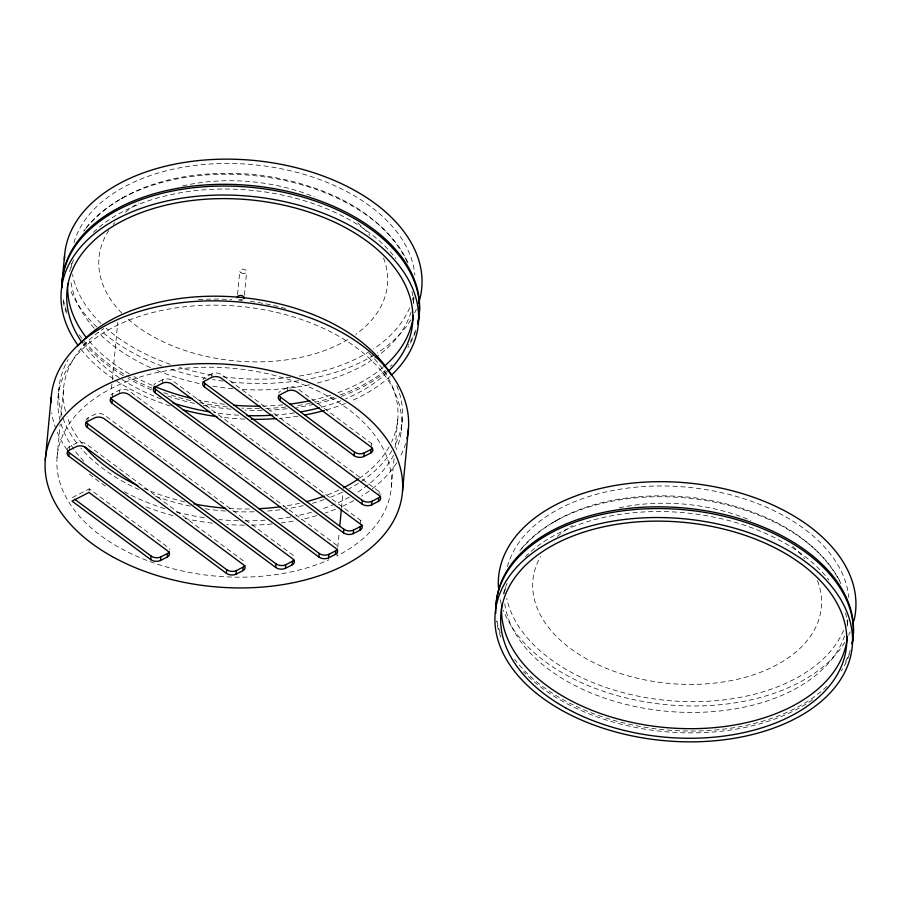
<?xml version="1.0" encoding="UTF-8"?>
<svg xmlns="http://www.w3.org/2000/svg" width="901" height="901" viewBox="0 0 901 901"><rect width="100%" height="100%" fill="white"/><g stroke="black" fill="none" stroke-linecap="round" stroke-linejoin="round"><path stroke-width="0.68" stroke-dasharray="4.5 3.38" d="M58.047 398.084L58.892 389.119M57.033 457.674L60.187 424.292M60.84 417.332L63.475 389.514M69.309 450.196L69.659 446.603L76.427 443.146A6.893 4.28 5.4 0 1 86.147 443.99L243.653 561.053A6.893 4.28 5.4 0 1 245.218 562.922M87.769 421.386L88.107 417.805L94.887 414.336A6.893 4.28 5.4 0 1 104.606 415.181L292.994 555.207A6.893 4.28 5.4 0 1 294.695 557.516M89.086 491.248L89.312 488.86L168.07 547.391A6.893 4.28 5.4 0 1 169.771 549.7M111.487 388.41L111.893 384.153M112.298 379.895L117.738 322.378M112.4 397.172L112.738 393.591L119.518 390.122A6.893 4.28 5.4 0 1 129.226 390.966L336.152 544.767A6.893 4.28 5.4 0 1 337.931 547.515M119.292 392.509L119.518 390.122M162.338 383.274L162.676 379.681A6.893 4.28 5.4 0 1 172.384 380.526L360.783 520.553A6.893 4.28 5.4 0 1 362.337 522.422M211.667 377.418L212.005 373.836A6.893 4.28 5.4 0 1 221.725 374.681L379.231 491.743A6.893 4.28 5.4 0 1 381.01 494.503M237.549 294.537L239.767 271.01M244.419 295.134L246.637 271.606M287.25 391.079L287.599 387.498A6.893 4.28 5.4 0 1 297.307 388.342L371.426 443.427A6.893 4.28 5.4 0 1 373.217 446.186M337.244 552.786L336.94 555.985A167.823 104.246 5.4 0 0 278.33 376.415A167.823 104.246 5.4 0 0 59.365 480.695A167.823 104.246 5.4 0 0 328.933 559.803M337.751 547.459L339.159 532.547M341.468 508.063L342.977 492.081M360.445 524.134L360.783 520.553M371.088 447.02L371.426 443.427M378.893 495.336L379.231 491.743M391.406 486.72L394.165 457.505M395.089 447.774L397.848 418.56M401.317 430.689L402.432 418.965M847.864 619.561L847.604 622.264L847.875 619.505A172.418 107.095 5.4 0 1 846.996 626.375M413.694 299.751L413.953 296.992M84.142 230.611L85.313 229.045M85.888 228.257C127.03 179.355 198.141 168.611 258.486 174.963C316.375 182.554 381.731 207.951 408.288 263.88A172.418 107.095 5.4 0 0 253.992 175.616A172.418 107.095 5.4 0 0 83.759 231.163M519.809 550.77C560.94 501.88 632.052 491.124 692.396 497.487C749.553 504.943 813.243 529.653 841.027 583.724M123.583 197.454L120.824 198.963M557.494 519.967L554.746 521.488M162.676 379.681L155.896 383.15A6.893 4.28 5.4 0 0 153.868 385.132M212.005 373.836L205.225 377.294A6.893 4.28 5.4 0 0 203.063 379.704M72.373 497.521L89.312 488.86M287.599 387.498L280.819 390.955A6.893 4.28 5.4 0 0 278.792 392.937M415.541 330.126A179.243 111.341 5.4 0 1 408.468 344.88M392.036 364.714A179.243 111.341 5.4 0 1 390.178 366.403M385.504 370.367A179.243 111.341 5.4 0 1 338.844 395.449M334.046 397.071A179.243 111.341 5.4 0 1 314.945 402.296M310.09 403.344A179.243 111.341 5.4 0 1 296.339 405.754M285.932 407.049A179.243 111.341 5.4 0 1 265.108 408.423M259.488 408.525A179.243 111.341 5.4 0 1 241.783 408.108M227.446 406.97A179.243 111.341 5.4 0 1 199.943 402.736M190.73 400.686A179.243 111.341 5.4 0 1 162.912 392.385M151.954 388.14A179.243 111.341 5.4 0 1 78.578 333.866M66.697 311.555A179.243 111.341 5.4 0 1 63.126 298.197M382.936 367.462A173.566 107.816 5.4 0 1 336.951 393.027M330.746 395.145A173.566 107.816 5.4 0 1 312.433 400.145M282.846 404.898A173.566 107.816 5.4 0 1 262.81 406.103M224.394 404.279A173.566 107.816 5.4 0 1 197.375 399.751M152.168 385.369A173.566 107.816 5.4 0 1 133.765 376.415M129.226 373.847A173.566 107.816 5.4 0 1 88.14 339.823M69.58 271.528A173.566 107.816 5.4 0 1 74.704 257.393M93.456 232.267A173.566 107.816 5.4 0 1 248.811 190.077A173.566 107.816 5.4 0 1 395.832 258.587M411.915 291.541A173.566 107.816 5.4 0 1 413.784 305.676M387.081 372.518A173.566 107.816 5.4 0 1 345.624 398.861M340.86 400.799A173.566 107.816 5.4 0 1 320.666 407.443M294.255 412.951A173.566 107.816 5.4 0 1 275.323 415.034M238.607 415.215A173.566 107.816 5.4 0 1 213.92 412.568M161.189 398.94A173.566 107.816 5.4 0 1 83.072 343.968M390.156 376.359A179.322 111.386 5.4 0 1 350.444 401.328M345.477 403.4A179.322 111.386 5.4 0 1 325.565 410.146M297.961 416.161A179.322 111.386 5.4 0 1 279.299 418.391M244.734 419.111A179.322 111.386 5.4 0 1 220.97 417.152M170.03 405.968A179.322 111.386 5.4 0 1 79.592 347.516M415.451 331.94A179.322 111.386 5.4 0 1 407.86 347.504M386.45 371.325A179.322 111.386 5.4 0 1 341.074 396.44M336.321 398.107A179.322 111.386 5.4 0 1 296.666 407.522M287.149 408.75A179.322 111.386 5.4 0 1 270.525 410.056M262.101 410.338A179.322 111.386 5.4 0 1 245.128 410.124M231.084 409.178A179.322 111.386 5.4 0 1 203.277 405.27M194.582 403.457A179.322 111.386 5.4 0 1 167.856 396.012M151.424 389.84A179.322 111.386 5.4 0 1 128.066 378.465M123.313 375.694A179.322 111.386 5.4 0 1 83.23 342.076M66.437 313.3A179.322 111.386 5.4 0 1 63.126 301.328M383.533 258.058A144.836 89.965 5.4 0 1 355.782 334.339M347.854 339.531A144.836 89.965 5.4 0 1 126.658 317.839M121.793 313.143A144.836 89.965 5.4 0 1 108.796 230.498M113.211 224.462A144.836 89.965 5.4 0 1 114.742 222.626M125.453 212.253A144.836 89.965 5.4 0 1 138.551 203.074M182.599 185.91A144.836 89.965 5.4 0 1 314.426 196.947M357.697 222.93A144.836 89.965 5.4 0 1 369.894 235.307M413.841 298.366A172.418 107.095 5.4 0 1 413.311 302.488M411.093 311.96A172.418 107.095 5.4 0 1 316.026 383.33M309.617 384.761A172.418 107.095 5.4 0 1 239.677 389.3M232.841 388.759A172.418 107.095 5.4 0 1 211.149 385.898M199.177 383.556A172.418 107.095 5.4 0 1 156.695 370.3M150.591 367.653A172.418 107.095 5.4 0 1 98.04 332.278M94.245 328.234A172.418 107.095 5.4 0 1 71.021 282.418M416.352 309.257A179.322 111.386 5.4 0 1 414.73 312.816M410.912 319.787A179.322 111.386 5.4 0 1 377.271 352.978M373.949 355.073A179.322 111.386 5.4 0 1 306.543 379.422M298.738 380.684A179.322 111.386 5.4 0 1 230.949 382.024M223.054 381.112A179.322 111.386 5.4 0 1 212.613 379.58M206.149 378.42A179.322 111.386 5.4 0 1 168.374 368.419M162.022 366.121A179.322 111.386 5.4 0 1 101.712 331.422M96.812 326.984A179.322 111.386 5.4 0 1 70.469 290.212M413.232 297.184A172.418 107.095 5.4 0 1 412.512 299.864M409.696 307.793A172.418 107.095 5.4 0 1 373.51 348.912M369.973 351.199A172.418 107.095 5.4 0 1 298.704 376.156M290.471 377.294A172.418 107.095 5.4 0 1 222.952 376.776M212.163 375.131A172.418 107.095 5.4 0 1 179.479 367.36M170.244 364.331A172.418 107.095 5.4 0 1 106.217 328.279M101.025 323.482A172.418 107.095 5.4 0 1 72.519 274.433M71.539 267.496A172.418 107.095 5.4 0 1 71.28 263.317M73.905 242.752A172.418 107.095 5.4 0 1 253.395 164.692A172.418 107.095 5.4 0 1 414.877 275.12M242.245 299.616A3.446 2.14 5.4 0 1 239.531 299.549M850.307 650.094A179.243 111.341 5.4 0 1 844.383 663.936M826.848 686.382A179.243 111.341 5.4 0 1 666.447 729.968A179.243 111.341 5.4 0 1 514.595 659.25M500.168 632.817A179.243 111.341 5.4 0 1 496.744 618.818M503.49 594.041A173.566 107.816 5.4 0 1 507.06 583.352M525.429 556.683A173.566 107.816 5.4 0 1 679.917 512.365A173.566 107.816 5.4 0 1 828.92 580.03M845.532 612.826A173.566 107.816 5.4 0 1 847.65 626.792M849.361 654.453A179.322 111.386 5.4 0 1 841.129 671.042M812.612 699.717A179.322 111.386 5.4 0 1 523.594 671.842M500.843 637.131A179.322 111.386 5.4 0 1 496.575 621.172M817.455 580.571A144.836 89.965 5.4 0 1 670.423 683.544A144.836 89.965 5.4 0 1 540.566 556.514M557.415 536.422A144.836 89.965 5.4 0 1 572.473 525.587M619.212 507.826A144.836 89.965 5.4 0 1 750.893 520.53M792.655 546.355A144.836 89.965 5.4 0 1 804.627 558.823M844.586 635.813A172.418 107.095 5.4 0 1 664.814 711.092A172.418 107.095 5.4 0 1 504.571 602.161M504.155 593.815A172.418 107.095 5.4 0 1 504.335 589.659M521.634 548.461A172.418 107.095 5.4 0 1 689.817 498.332A172.418 107.095 5.4 0 1 840.622 582.857M850.274 631.77A179.322 111.386 5.4 0 1 848.652 635.329M844.823 642.312A179.322 111.386 5.4 0 1 666.808 704.728A179.322 111.386 5.4 0 1 503.377 610.225M501.26 603.918A179.322 111.386 5.4 0 1 499.965 598.838M843.606 630.317A172.418 107.095 5.4 0 1 666.931 700.437A172.418 107.095 5.4 0 1 506.722 598.332M505.45 590.009A172.418 107.095 5.4 0 1 505.258 587.227M507.443 566.605A172.418 107.095 5.4 0 1 686.202 487.103A172.418 107.095 5.4 0 1 848.798 597.633M405.619 443.63A179.322 111.386 5.4 0 1 399.526 458.035M396.812 462.618A179.322 111.386 5.4 0 1 372.304 488.736M369.23 491.011A179.322 111.386 5.4 0 1 361.65 496.091M353.778 500.674A179.322 111.386 5.4 0 1 339.17 507.702M335.476 509.223A179.322 111.386 5.4 0 1 325.475 512.906M316.814 515.62A179.322 111.386 5.4 0 1 301.272 519.517M293.14 521.116A179.322 111.386 5.4 0 1 281.394 522.929M272.023 523.977A179.322 111.386 5.4 0 1 251.289 525.125M244.239 525.159A179.322 111.386 5.4 0 1 226.793 524.506M212.287 523.143A179.322 111.386 5.4 0 1 185.088 518.559M172.992 515.62A179.322 111.386 5.4 0 1 144.734 506.328M105.473 486.078A179.322 111.386 5.4 0 1 88.321 473.115M67.079 449.892A179.322 111.386 5.4 0 1 51.729 412.883M83.759 461.233A172.418 107.095 5.4 0 1 203.84 305.338A172.418 107.095 5.4 0 1 396.294 449.498M393.602 455.174A172.418 107.095 5.4 0 1 356.582 492.903M349.385 497.104A172.418 107.095 5.4 0 1 320.565 509.47M311.498 512.23A172.418 107.095 5.4 0 1 295.933 515.969M290.708 516.96A172.418 107.095 5.4 0 1 275.695 519.156M265.142 520.147A172.418 107.095 5.4 0 1 245.038 520.857M238.247 520.755A172.418 107.095 5.4 0 1 219.101 519.573M204.133 517.703A172.418 107.095 5.4 0 1 175.177 511.678M164.748 508.648A172.418 107.095 5.4 0 1 122.468 490.685M369.05 353.26A167.823 104.246 5.4 0 1 391.586 442.053M389.041 446.997A167.823 104.246 5.4 0 1 359.724 478.059M338.866 490.043A167.823 104.246 5.4 0 1 325.509 495.651M299.594 503.276A167.823 104.246 5.4 0 1 283.342 506.294M249.442 508.986A167.823 104.246 5.4 0 1 228.212 508.412M184.694 501.88A167.823 104.246 5.4 0 1 143.912 488.41M82.318 443.855A167.823 104.246 5.4 0 1 67.001 416.442M65.424 411.126A167.823 104.246 5.4 0 1 103.829 328.493M198.411 299.605A167.823 104.246 5.4 0 1 231.771 299.571M238.427 300.067A167.823 104.246 5.4 0 1 242.414 300.45M250.377 301.373A167.823 104.246 5.4 0 1 286.113 308.615M396.755 385.853A172.418 107.095 5.4 0 1 394.447 446.209M391.912 450.658A172.418 107.095 5.4 0 1 348.991 488.804M341.828 492.397A172.418 107.095 5.4 0 1 329.417 497.667M324.112 499.593A172.418 107.095 5.4 0 1 312.343 503.265M303.232 505.596A172.418 107.095 5.4 0 1 264.669 511.272M254.003 511.791A172.418 107.095 5.4 0 1 233.629 511.588M225.408 511.07A172.418 107.095 5.4 0 1 204.977 508.738M190.291 506.092A172.418 107.095 5.4 0 1 152.596 495.212M139.058 489.626A172.418 107.095 5.4 0 1 80.876 448.124M76.596 442.819A172.418 107.095 5.4 0 1 68.093 359.623M110.913 395.167A6.893 4.28 5.4 0 1 112.738 393.591M67.417 449.453A6.893 4.28 5.4 0 1 69.659 446.603M85.933 420.215A6.893 4.28 5.4 0 1 88.107 417.805M241.063 272.857A3.446 2.14 5.4 0 0 246.604 271.82A3.446 2.14 5.4 0 0 241.952 269.23A3.446 2.14 5.4 0 0 241.063 272.857"/><path stroke-width="1.35" d="M45.241 460.265L51.177 397.487M62.192 280.898L64.568 255.783M245.027 565.524A6.893 4.28 5.4 0 1 243.202 567.101L242.865 570.682L236.085 574.151A6.893 4.28 5.4 0 1 226.365 573.306L68.859 456.233L69.208 452.651A6.893 4.28 5.4 0 1 67.643 450.782M294.086 560.05A6.893 4.28 5.4 0 1 292.543 561.244L292.206 564.837L285.426 568.306A6.893 4.28 5.4 0 1 275.706 567.461L87.318 427.434L87.656 423.842A6.893 4.28 5.4 0 1 86.091 421.972M337.515 549.227A6.893 4.28 5.4 0 1 335.701 550.804L335.363 554.397L328.583 557.854A6.893 4.28 5.4 0 1 318.864 557.021L111.949 403.22L112.287 399.627A6.893 4.28 5.4 0 1 110.722 397.758M362.146 525.013A6.893 4.28 5.4 0 1 360.332 526.589L359.983 530.182L353.215 533.651A6.893 4.28 5.4 0 1 343.495 532.806L155.107 392.78L155.445 389.187A6.893 4.28 5.4 0 1 153.733 386.878M169.433 551.862A6.893 4.28 5.4 0 1 167.62 553.439L167.282 557.021L160.502 560.49A6.893 4.28 5.4 0 1 150.782 559.645L151.12 556.052L74.614 499.199M160.502 560.49L160.84 556.897L167.62 553.439M380.594 496.214A6.893 4.28 5.4 0 1 378.78 497.791L378.443 501.373L371.662 504.842A6.893 4.28 5.4 0 1 361.943 503.997L204.437 386.923L204.775 383.342A6.893 4.28 5.4 0 1 203.221 381.472M226.365 573.306L226.714 569.714L69.208 452.651M236.085 574.151L236.422 570.558L243.202 567.101M372.53 448.27A6.893 4.28 5.4 0 1 370.975 449.475L370.638 453.057L363.858 456.525A6.893 4.28 5.4 0 1 354.149 455.681L280.02 400.585L280.369 397.003A6.893 4.28 5.4 0 1 278.803 395.134M275.706 567.461L276.044 563.868L87.656 423.842M285.426 568.306L285.763 564.713L292.543 561.244M318.864 557.021L319.202 553.428L112.287 399.627M328.583 557.854L328.921 554.273L335.701 550.804M339.756 526.161L341.366 509.121M343.495 532.806L343.833 529.214L155.445 389.187M354.149 455.681L354.487 452.088L280.369 397.003M353.215 533.651L353.552 530.058L360.332 526.589M363.858 456.525L364.195 452.933L370.975 449.475M361.943 503.997L362.281 500.404L204.775 383.342M371.662 504.842L372 501.249L378.78 497.791M402.51 491.304L408.446 428.527M150.782 559.645L72.035 501.114L88.974 492.442L167.732 550.984A6.893 4.28 5.4 0 1 167.282 557.021M62.09 287.532A179.243 111.341 5.4 0 1 253.057 185.741A179.243 111.341 5.4 0 1 417.58 323.313M413.356 315.429A173.566 107.816 5.4 0 1 383.972 366.572M309.843 400.708A173.566 107.816 5.4 0 1 289.638 404.132M260.096 406.148A173.566 107.816 5.4 0 1 234.012 405.236M192.15 398.557A173.566 107.816 5.4 0 1 154.612 386.405M85.606 336.614A173.566 107.816 5.4 0 1 67.721 283.939M82.273 342.853A173.566 107.816 5.4 0 1 249.791 199.831A173.566 107.816 5.4 0 1 388.061 371.561M319.337 407.804A173.566 107.816 5.4 0 1 301.069 411.836M272.665 415.215A173.566 107.816 5.4 0 1 246.885 415.598M209.865 411.915A173.566 107.816 5.4 0 1 172.936 403.017M77.903 345.218A179.322 111.386 5.4 0 1 250.061 196.272A179.322 111.386 5.4 0 1 391.98 374.658M324.315 410.496A179.322 111.386 5.4 0 1 304.515 415.046M276.562 418.605A179.322 111.386 5.4 0 1 251.424 419.303M217.028 416.634A179.322 111.386 5.4 0 1 183.004 409.797M61.831 287.993A179.322 111.386 5.4 0 1 253.215 187.521A179.322 111.386 5.4 0 1 417.704 324.214M64.388 259.623A179.322 111.386 5.4 0 1 261.729 161.29A179.322 111.386 5.4 0 1 418.627 303.164M237.323 297.747A3.446 2.14 5.4 0 1 241.231 295.505A3.446 2.14 5.4 0 1 243.811 298.727M496 607.398A179.243 111.341 5.4 0 1 687.046 508.265A179.243 111.341 5.4 0 1 852.064 643.325M847.424 636.557A173.566 107.816 5.4 0 1 665.434 727.535A173.566 107.816 5.4 0 1 501.733 605.067M495.809 613.176A179.322 111.386 5.4 0 1 682.879 509.639A179.322 111.386 5.4 0 1 852.166 644.136M498.399 587.283A179.322 111.386 5.4 0 1 687.474 482.925A179.322 111.386 5.4 0 1 853.945 620.733M50.985 402.612A179.322 111.386 5.4 0 1 242.223 302.308A179.322 111.386 5.4 0 1 406.937 438.663M358.609 478.825A167.823 104.246 5.4 0 1 343.382 487.824M324.214 496.124A167.823 104.246 5.4 0 1 306.295 501.654M280.684 506.677A167.823 104.246 5.4 0 1 258.711 508.705M225.554 508.22A167.823 104.246 5.4 0 1 193.952 503.896M137.842 485.65A167.823 104.246 5.4 0 1 84.874 446.941M77.88 345.928A172.418 107.095 5.4 0 1 240.511 297.398A172.418 107.095 5.4 0 1 391.462 375.312M328.921 554.273A6.893 4.28 5.4 0 1 319.202 553.428M111.949 403.22A6.893 4.28 5.4 0 1 112.4 397.172L119.169 393.714A6.893 4.28 5.4 0 1 128.888 394.559L335.814 548.349A6.893 4.28 5.4 0 1 335.363 554.397M280.02 400.585A6.893 4.28 5.4 0 1 280.481 394.548L287.25 391.079A6.893 4.28 5.4 0 1 296.97 391.924L371.088 447.02A6.893 4.28 5.4 0 1 370.638 453.057M364.195 452.933A6.893 4.28 5.4 0 1 354.487 452.088M236.422 570.558A6.893 4.28 5.4 0 1 226.714 569.714M68.859 456.233A6.893 4.28 5.4 0 1 69.309 450.196L76.089 446.727A6.893 4.28 5.4 0 1 85.809 447.572L243.315 564.645A6.893 4.28 5.4 0 1 242.865 570.682M160.84 556.897A6.893 4.28 5.4 0 1 151.12 556.052M285.763 564.713A6.893 4.28 5.4 0 1 276.044 563.868M87.318 427.434A6.893 4.28 5.4 0 1 87.769 421.386L94.549 417.929A6.893 4.28 5.4 0 1 104.257 418.762L292.656 558.789A6.893 4.28 5.4 0 1 292.206 564.837M155.107 392.78A6.893 4.28 5.4 0 1 155.558 386.732L162.338 383.274A6.893 4.28 5.4 0 1 172.046 384.108L360.445 524.134A6.893 4.28 5.4 0 1 359.983 530.182M353.552 530.058A6.893 4.28 5.4 0 1 343.833 529.214M204.437 386.923A6.893 4.28 5.4 0 1 204.887 380.886L211.667 377.418A6.893 4.28 5.4 0 1 221.387 378.262L378.893 495.336A6.893 4.28 5.4 0 1 378.443 501.373M372 501.249A6.893 4.28 5.4 0 1 362.281 500.404M565.727 707.927A173.566 107.816 5.4 0 0 844.879 655.77A173.566 107.816 5.4 0 0 610.585 525.384A173.566 107.816 5.4 0 0 565.727 707.927M562.19 710.54A179.322 111.386 5.4 0 0 850.555 656.604A179.322 111.386 5.4 0 0 608.445 521.938A179.322 111.386 5.4 0 0 562.19 710.54M112.343 556.627A179.322 111.386 5.4 0 0 400.697 502.69A179.322 111.386 5.4 0 0 158.587 368.025A179.322 111.386 5.4 0 0 112.343 556.627"/></g></svg>
